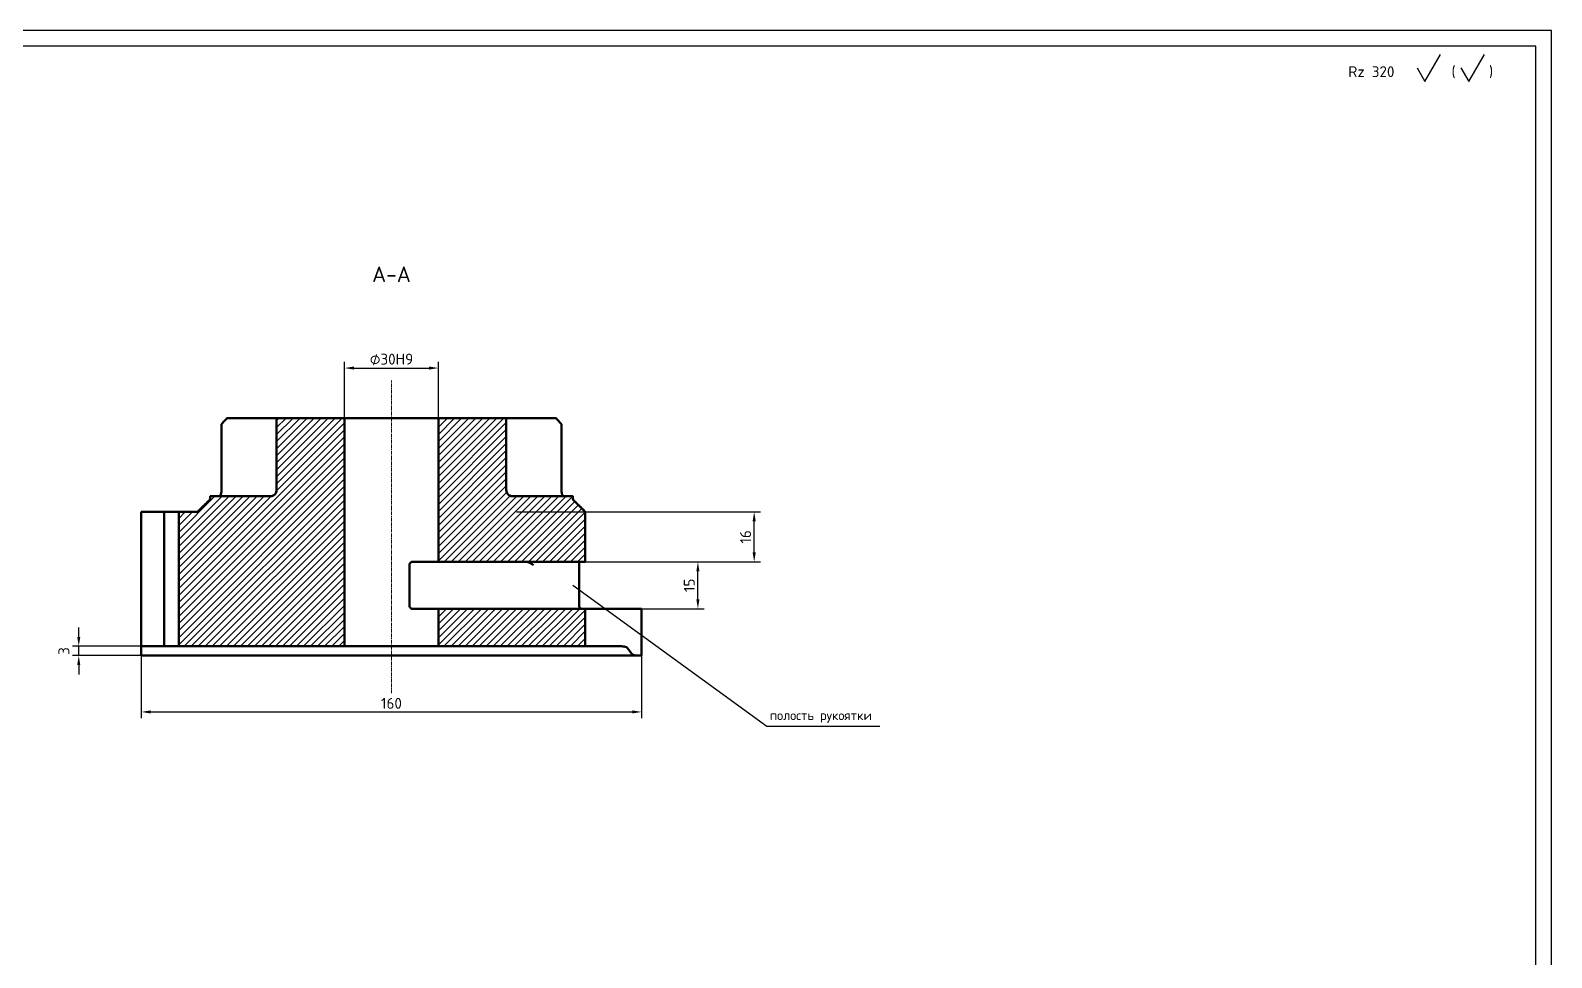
# Model space of a CAD drawing. Header units: millimetres. Extents: x 0 to 841, y 0 to 594.
# Drawn here: x 354.5 to 841, y 297.4 to 594 of the extents above; entities that cross this region are included whole.
import ezdxf
from ezdxf.enums import TextEntityAlignment as Align

# ---------------------------------------------------------------- set-up
doc = ezdxf.new("R2010")
doc.units = ezdxf.units.MM
doc.header["$LTSCALE"] = 0.35
doc.linetypes.add('CENTER', pattern=[5.08, 3.175, -0.635, 0.635, -0.635])
for name, color, linetype in [('00_РАМКА', 7, 'Continuous'), ('08_ТЕКСТ', 7, 'Continuous'), ('09_РАЗМЕРЫ', 7, 'Continuous')]:
    doc.layers.add(name, color=color, linetype=linetype)
for name, color, linetype, lineweight in [('07_ОСИ', 2, 'CENTER', 18), ('20_ВИДИМЫЕ', 7, 'Continuous', 50), ('23_ШТРИХОВКА', 7, 'Continuous', 18)]:
    doc.layers.add(name, color=color, linetype=linetype, lineweight=lineweight)
doc.styles.add('ГОСТ', font='isocpeur.ttf')
doc.dimstyles.new('ГОСТ', dxfattribs={"dimtxt": 3.5, "dimasz": 3, "dimexe": 2, "dimexo": 0, "dimgap": 1, "dimtad": 1, "dimdec": 1, "dimtxsty": 'ГОСТ', "dimcen": 2.5, "dimclrd": 7, "dimclre": 7, "dimclrt": 7, "dimazin": 3, "dimtfac": 1, "dimtmove": 0, "dimatfit": 3, "dimarcsym": 0})

msp = doc.modelspace()

# ---------------------------------------------------------------- hatches: boundary and pattern name
at = {"layer": '23_ШТРИХОВКА'}
h = msp.add_hatch(dxfattribs=at)
h.set_pattern_fill('ANSI31', scale=0.5)
h.paths.add_polyline_path([(434.87, 470), (435.27, 470), (435.67, 470), (436.07, 470), (436.47, 470), (436.87, 470), (437.27, 470), (437.67, 470), (438.07, 470), (438.48, 470), (438.88, 470), (439.28, 470), (439.68, 470), (440.08, 470), (440.48, 470), (440.88, 470), (441.28, 470), (441.68, 470), (442.08, 470), (442.48, 470), (442.88, 470), (443.28, 470), (443.68, 470), (444.08, 470), (444.48, 470), (444.89, 470), (445.29, 470), (445.69, 470), (446.09, 470), (446.49, 470), (446.89, 470), (447.29, 470), (447.69, 470), (448.09, 470), (448.49, 470), (448.89, 470), (449.29, 470), (449.69, 470), (450.09, 470), (450.49, 470), (450.89, 470), (451.3, 470), (451.7, 470), (452.1, 470), (452.5, 470), (452.9, 470), (453.3, 470), (453.7, 470), (454.1, 470), (454.5, 470), (454.9, 470), (455, 469.7), (455, 469.3), (455, 468.9), (455, 468.5), (455, 468.1), (455, 467.69), (455, 467.29), (455, 466.89), (455, 466.49), (455, 466.09), (455, 465.69), (455, 465.29), (455, 464.89), (455, 464.49), (455, 464.09), (455, 463.69), (455, 463.29), (455, 462.89), (455, 462.49), (455, 462.09), (455, 461.69), (455, 461.28), (455, 460.88), (455, 460.48), (455, 460.08), (455, 459.68), (455, 459.28), (455, 458.88), (455, 458.48), (455, 458.08), (455, 457.68), (455, 457.28), (455, 456.88), (455, 456.48), (455, 456.08), (455, 455.68), (455, 455.27), (455, 454.87), (455, 454.47), (455, 454.07), (455, 453.67), (455, 453.27), (455, 452.87), (455, 452.47), (455, 452.07), (455, 451.67), (455, 451.27), (455, 450.87), (455, 450.47), (455, 450.07), (455, 449.67), (455, 449.27), (455, 448.86), (455, 448.46), (455, 448.06), (455, 447.66), (455, 447.26), (455, 446.86), (455, 446.46), (455, 446.06), (455, 445.66), (455, 445.26), (455, 444.86), (455, 444.46), (455, 444.06), (455, 443.66), (455, 443.26), (455, 442.86), (455, 442.45), (455, 442.05), (455, 441.65), (455, 441.25), (455, 440.85), (455, 440.45), (455, 440.05), (455, 439.65), (455, 439.25), (455, 438.85), (455, 438.45), (455, 438.05), (455, 437.65), (455, 437.25), (455, 436.85), (455, 436.44), (455, 436.04), (455, 435.64), (455, 435.24), (455, 434.84), (455, 434.44), (455, 434.04), (455, 433.64), (455, 433.24), (455, 432.84), (455, 432.44), (455, 432.04), (455, 431.64), (455, 431.24), (455, 430.84), (455, 430.44), (455, 430.03), (455, 429.63), (455, 429.23), (455, 428.83), (455, 428.43), (455, 428.03), (455, 427.63), (455, 427.23), (455, 426.83), (455, 426.43), (455, 426.03), (455, 425.63), (455, 425.23), (455, 424.83), (455, 424.43), (455, 424.02), (455, 423.62), (455, 423.22), (455, 422.82), (455, 422.42), (455, 422.02), (455, 421.62), (455, 421.22), (455, 420.82), (455, 420.42), (455, 420.02), (455, 419.62), (455, 419.22), (455, 418.82), (455, 418.42), (455, 418.02), (455, 417.61), (455, 417.21), (455, 416.81), (455, 416.41), (455, 416.01), (455, 415.61), (455, 415.21), (455, 414.81), (455, 414.41), (455, 414.01), (455, 413.61), (455, 413.21), (455, 412.81), (455, 412.41), (455, 412.01), (455, 411.6), (455, 411.2), (455, 410.8), (455, 410.4), (455, 410), (455, 409.6), (455, 409.2), (455, 408.8), (455, 408.4), (455, 408), (455, 407.6), (455, 407.2), (455, 406.8), (455, 406.4), (455, 406), (455, 405.6), (455, 405.19), (455, 404.79), (455, 404.39), (455, 403.99), (455, 403.59), (455, 403.19), (455, 402.79), (455, 402.39), (455, 401.99), (455, 401.59), (455, 401.19), (455, 400.79), (455, 400.39), (455, 399.99), (455, 399.59), (455, 399.19), (455, 398.78), (455, 398.38), (455, 397.98), (455, 397.58), (455, 397.18), (454.78, 397), (454.38, 397), (453.98, 397), (453.58, 397), (453.18, 397), (452.78, 397), (452.38, 397), (451.98, 397), (451.58, 397), (451.18, 397), (450.77, 397), (450.37, 397), (449.97, 397), (449.57, 397), (449.17, 397), (448.77, 397), (448.37, 397), (447.97, 397), (447.57, 397), (447.17, 397), (446.77, 397), (446.37, 397), (445.97, 397), (445.57, 397), (445.17, 397), (444.77, 397), (444.36, 397), (443.96, 397), (443.56, 397), (443.16, 397), (442.76, 397), (442.36, 397), (441.96, 397), (441.56, 397), (441.16, 397), (440.76, 397), (440.36, 397), (439.96, 397), (439.56, 397), (439.16, 397), (438.76, 397), (438.35, 397), (437.95, 397), (437.55, 397), (437.15, 397), (436.75, 397), (436.35, 397), (435.95, 397), (435.55, 397), (435.15, 397), (434.75, 397), (434.35, 397), (433.95, 397), (433.55, 397), (433.15, 397), (432.75, 397), (432.35, 397), (431.94, 397), (431.54, 397), (431.14, 397), (430.74, 397), (430.34, 397), (429.94, 397), (429.54, 397), (429.14, 397), (428.74, 397), (428.34, 397), (427.94, 397), (427.54, 397), (427.14, 397), (426.74, 397), (426.34, 397), (425.94, 397), (425.53, 397), (425.13, 397), (424.73, 397), (424.33, 397), (423.93, 397), (423.53, 397), (423.13, 397), (422.73, 397), (422.33, 397), (421.93, 397), (421.53, 397), (421.13, 397), (420.73, 397), (420.33, 397), (419.93, 397), (419.52, 397), (419.12, 397), (418.72, 397), (418.32, 397), (417.92, 397), (417.52, 397), (417.12, 397), (416.72, 397), (416.32, 397), (415.92, 397), (415.52, 397), (415.12, 397), (414.72, 397), (414.32, 397), (413.92, 397), (413.52, 397), (413.11, 397), (412.71, 397), (412.31, 397), (411.91, 397), (411.51, 397), (411.11, 397), (410.71, 397), (410.31, 397), (409.91, 397), (409.51, 397), (409.11, 397), (408.71, 397), (408.31, 397), (407.91, 397), (407.51, 397), (407.1, 397), (406.7, 397), (406.3, 397), (405.9, 397), (405.5, 397), (405.1, 397), (404.7, 397), (404.3, 397), (403.9, 397), (403.5, 397), (403.1, 397), (402.7, 397), (402.3, 397), (402, 397.1), (402, 397.5), (402, 397.9), (402, 398.31), (402, 398.71), (402, 399.11), (402, 399.51), (402, 399.91), (402, 400.31), (402, 400.71), (402, 401.11), (402, 401.51), (402, 401.91), (402, 402.31), (402, 402.71), (402, 403.11), (402, 403.51), (402, 403.91), (402, 404.32), (402, 404.72), (402, 405.12), (402, 405.52), (402, 405.92), (402, 406.32), (402, 406.72), (402, 407.12), (402, 407.52), (402, 407.92), (402, 408.32), (402, 408.72), (402, 409.12), (402, 409.52), (402, 409.92), (402, 410.32), (402, 410.73), (402, 411.13), (402, 411.53), (402, 411.93), (402, 412.33), (402, 412.73), (402, 413.13), (402, 413.53), (402, 413.93), (402, 414.33), (402, 414.73), (402, 415.13), (402, 415.53), (402, 415.93), (402, 416.33), (402, 416.73), (402, 417.14), (402, 417.54), (402, 417.94), (402, 418.34), (402, 418.74), (402, 419.14), (402, 419.54), (402, 419.94), (402, 420.34), (402, 420.74), (402, 421.14), (402, 421.54), (402, 421.94), (402, 422.34), (402, 422.74), (402, 423.15), (402, 423.55), (402, 423.95), (402, 424.35), (402, 424.75), (402, 425.15), (402, 425.55), (402, 425.95), (402, 426.35), (402, 426.75), (402, 427.15), (402, 427.55), (402, 427.95), (402, 428.35), (402, 428.75), (402, 429.15), (402, 429.56), (402, 429.96), (402, 430.36), (402, 430.76), (402, 431.16), (402, 431.56), (402, 431.96), (402, 432.36), (402, 432.76), (402, 433.16), (402, 433.56), (402, 433.96), (402, 434.36), (402, 434.76), (402, 435.16), (402, 435.57), (402, 435.97), (402, 436.37), (402, 436.77), (402, 437.17), (402, 437.57), (402, 437.97), (402, 438.37), (402, 438.77), (402, 439.17), (402, 439.57), (402, 439.97), (402.37, 440), (402.77, 440), (403.17, 440), (403.57, 440), (403.98, 440), (404.38, 440), (404.78, 440), (405.18, 440), (405.58, 440), (405.98, 440), (406.38, 440), (406.78, 440), (407.18, 440), (407.58, 440), (407.98, 440), (408.27, 440.27), (408.55, 440.55), (408.84, 440.84), (409.12, 441.12), (409.4, 441.4), (409.69, 441.69), (409.97, 441.97), (410.25, 442.25), (410.54, 442.54), (410.82, 442.82), (411.1, 443.1), (411.39, 443.39), (411.67, 443.67), (411.95, 443.95), (412, 444.33), (412, 444.74), (412.14, 445), (412.54, 445), (412.94, 445), (413.34, 445), (413.74, 445), (414.14, 445), (414.54, 445), (414.94, 445), (415.34, 445), (415.74, 445), (416.14, 445), (416.54, 445), (416.94, 445), (417.34, 445), (417.74, 445), (418.15, 445), (418.55, 445), (418.95, 445), (419.35, 445), (419.75, 445), (420.15, 445), (420.55, 445), (420.95, 445), (421.35, 445), (421.75, 445), (422.15, 445), (422.55, 445), (422.95, 445), (423.35, 445), (423.75, 445), (424.16, 445), (424.56, 445), (424.96, 445), (425.36, 445), (425.76, 445), (426.16, 445), (426.56, 445), (426.96, 445), (427.36, 445), (427.76, 445), (428.16, 445), (428.56, 445), (428.96, 445), (429.36, 445), (429.76, 445), (430.16, 445), (430.57, 445), (430.97, 445), (431.37, 445), (431.76, 445.06), (432.14, 445.2), (432.48, 445.41), (432.77, 445.68), (433, 446.01), (433.17, 446.37), (433.25, 446.76), (433.27, 447.16), (433.27, 447.56), (433.27, 447.96), (433.27, 448.37), (433.27, 448.77), (433.27, 449.17), (433.27, 449.57), (433.27, 449.97), (433.27, 450.37), (433.27, 450.77), (433.27, 451.17), (433.27, 451.57), (433.27, 451.97), (433.27, 452.37), (433.27, 452.77), (433.27, 453.17), (433.27, 453.57), (433.27, 453.97), (433.27, 454.37), (433.27, 454.78), (433.27, 455.18), (433.27, 455.58), (433.27, 455.98), (433.27, 456.38), (433.27, 456.78), (433.27, 457.18), (433.27, 457.58), (433.27, 457.98), (433.27, 458.38), (433.27, 458.78), (433.27, 459.18), (433.27, 459.58), (433.27, 459.98), (433.27, 460.38), (433.27, 460.79), (433.27, 461.19), (433.27, 461.59), (433.27, 461.99), (433.27, 462.39), (433.27, 462.79), (433.27, 463.19), (433.27, 463.59), (433.27, 463.99), (433.27, 464.39), (433.27, 464.79), (433.27, 465.19), (433.27, 465.59), (433.27, 465.99), (433.27, 466.39), (433.27, 466.79), (433.27, 467.2), (433.27, 467.6), (433.27, 468), (433.27, 468.4), (433.27, 468.8), (433.27, 469.2), (433.27, 469.6), (433.27, 470), (433.67, 470), (434.07, 470), (434.47, 470)])
h = msp.add_hatch(dxfattribs=at)
h.set_pattern_fill('ANSI31', scale=0.5)
h.paths.add_polyline_path([(485, 425.6), (485, 426), (485, 426.41), (485, 426.81), (485, 427.21), (485, 427.61), (485, 428.01), (485, 428.41), (485, 428.81), (485, 429.21), (485, 429.61), (485, 430.01), (485, 430.41), (485, 430.81), (485, 431.22), (485, 431.62), (485, 432.02), (485, 432.42), (485, 432.82), (485, 433.22), (485, 433.62), (485, 434.02), (485, 434.42), (485, 434.82), (485, 435.22), (485, 435.63), (485, 436.03), (485, 436.43), (485, 436.83), (485, 437.23), (485, 437.63), (485, 438.03), (485, 438.43), (485, 438.83), (485, 439.23), (485, 439.63), (485, 440.03), (485, 440.44), (485, 440.84), (485, 441.24), (485, 441.64), (485, 442.04), (485, 442.44), (485, 442.84), (485, 443.24), (485, 443.64), (485, 444.04), (485, 444.44), (485, 444.85), (485, 445.25), (485, 445.65), (485, 446.05), (485, 446.45), (485, 446.85), (485, 447.25), (485, 447.65), (485, 448.05), (485, 448.45), (485, 448.85), (485, 449.26), (485, 449.66), (485, 450.06), (485, 450.46), (485, 450.86), (485, 451.26), (485, 451.66), (485, 452.06), (485, 452.46), (485, 452.86), (485, 453.26), (485, 453.66), (485, 454.07), (485, 454.47), (485, 454.87), (485, 455.27), (485, 455.67), (485, 456.07), (485, 456.47), (485, 456.87), (485, 457.27), (485, 457.67), (485, 458.07), (485, 458.48), (485, 458.88), (485, 459.28), (485, 459.68), (485, 460.08), (485, 460.48), (485, 460.88), (485, 461.28), (485, 461.68), (485, 462.08), (485, 462.48), (485, 462.88), (485, 463.29), (485, 463.69), (485, 464.09), (485, 464.49), (485, 464.89), (485, 465.29), (485, 465.69), (485, 466.09), (485, 466.49), (485, 466.89), (485, 467.29), (485, 467.7), (485, 468.1), (485, 468.5), (485, 468.9), (485, 469.3), (485, 469.7), (485.1, 470), (485.5, 470), (485.9, 470), (486.3, 470), (486.7, 470), (487.1, 470), (487.51, 470), (487.91, 470), (488.31, 470), (488.71, 470), (489.11, 470), (489.51, 470), (489.91, 470), (490.31, 470), (490.71, 470), (491.11, 470), (491.51, 470), (491.92, 470), (492.32, 470), (492.72, 470), (493.12, 470), (493.52, 470), (493.92, 470), (494.32, 470), (494.72, 470), (495.12, 470), (495.52, 470), (495.92, 470), (496.32, 470), (496.73, 470), (497.13, 470), (497.53, 470), (497.93, 470), (498.33, 470), (498.73, 470), (499.13, 470), (499.53, 470), (499.93, 470), (500.33, 470), (500.73, 470), (501.14, 470), (501.54, 470), (501.94, 470), (502.34, 470), (502.74, 470), (503.14, 470), (503.54, 470), (503.94, 470), (504.34, 470), (504.74, 470), (505.14, 470), (505.55, 470), (505.95, 470), (506.35, 470), (506.73, 469.99), (506.73, 469.58), (506.73, 469.18), (506.73, 468.78), (506.73, 468.38), (506.73, 467.98), (506.73, 467.58), (506.73, 467.18), (506.73, 466.78), (506.73, 466.38), (506.73, 465.98), (506.73, 465.58), (506.73, 465.18), (506.73, 464.77), (506.73, 464.37), (506.73, 463.97), (506.73, 463.57), (506.73, 463.17), (506.73, 462.77), (506.73, 462.37), (506.73, 461.97), (506.73, 461.57), (506.73, 461.17), (506.73, 460.77), (506.73, 460.36), (506.73, 459.96), (506.73, 459.56), (506.73, 459.16), (506.73, 458.76), (506.73, 458.36), (506.73, 457.96), (506.73, 457.56), (506.73, 457.16), (506.73, 456.76), (506.73, 456.36), (506.73, 455.96), (506.73, 455.55), (506.73, 455.15), (506.73, 454.75), (506.73, 454.35), (506.73, 453.95), (506.73, 453.55), (506.73, 453.15), (506.73, 452.75), (506.73, 452.35), (506.73, 451.95), (506.73, 451.55), (506.73, 451.14), (506.73, 450.74), (506.73, 450.34), (506.73, 449.94), (506.73, 449.54), (506.73, 449.14), (506.73, 448.74), (506.73, 448.34), (506.73, 447.94), (506.73, 447.54), (506.73, 447.14), (506.75, 446.74), (506.84, 446.35), (507.01, 445.98), (507.25, 445.66), (507.54, 445.39), (507.89, 445.19), (508.27, 445.06), (508.66, 445), (509.06, 445), (509.46, 445), (509.87, 445), (510.27, 445), (510.67, 445), (511.07, 445), (511.47, 445), (511.87, 445), (512.27, 445), (512.67, 445), (513.07, 445), (513.47, 445), (513.87, 445), (514.28, 445), (514.68, 445), (515.08, 445), (515.48, 445), (515.88, 445), (516.28, 445), (516.68, 445), (517.08, 445), (517.48, 445), (517.88, 445), (518.28, 445), (518.68, 445), (519.09, 445), (519.49, 445), (519.89, 445), (520.29, 445), (520.69, 445), (521.09, 445), (521.49, 445), (521.89, 445), (522.29, 445), (522.69, 445), (523.09, 445), (523.5, 445), (523.9, 445), (524.3, 445), (524.7, 445), (525.1, 445), (525.5, 445), (525.9, 445), (526.3, 445), (526.7, 445), (527.1, 445), (527.5, 445), (527.9, 445), (528, 444.69), (528, 444.29), (528.08, 443.92), (528.36, 443.64), (528.64, 443.36), (528.93, 443.07), (529.21, 442.79), (529.49, 442.51), (529.78, 442.22), (530.06, 441.94), (530.34, 441.66), (530.63, 441.37), (530.91, 441.09), (531.19, 440.81), (531.48, 440.52), (531.76, 440.24), (532, 439.94), (532, 439.54), (532, 439.14), (532, 438.73), (532, 438.33), (532, 437.93), (532, 437.53), (532, 437.13), (532, 436.73), (532, 436.33), (532, 435.93), (532, 435.53), (532, 435.13), (532, 434.73), (532, 434.32), (532, 433.92), (532, 433.52), (532, 433.12), (532, 432.72), (532, 432.32), (532, 431.92), (532, 431.52), (532, 431.12), (532, 430.72), (532, 430.32), (532, 429.92), (532, 429.51), (532, 429.11), (532, 428.71), (532, 428.31), (532, 427.91), (532, 427.51), (532, 427.11), (532, 426.71), (532, 426.31), (532, 425.91), (532, 425.51), (532, 425.1), (532, 424.7), (532, 424.3), (531.9, 424), (531.5, 424), (531.1, 424), (530.7, 424), (530.3, 424), (529.9, 424), (529.5, 424), (529.1, 424), (528.7, 424), (528.29, 424), (527.89, 424), (527.49, 424), (527.09, 424), (526.69, 424), (526.29, 424), (525.89, 424), (525.49, 424), (525.09, 424), (524.69, 424), (524.29, 424), (523.88, 424), (523.48, 424), (523.08, 424), (522.68, 424), (522.28, 424), (521.88, 424), (521.48, 424), (521.08, 424), (520.68, 424), (520.28, 424), (519.88, 424), (519.48, 424), (519.07, 424), (518.67, 424), (518.27, 424), (517.87, 424), (517.47, 424), (517.07, 424), (516.67, 424), (516.27, 424), (515.87, 424), (515.47, 424), (515.07, 424), (514.66, 424), (514.26, 424), (513.86, 424), (513.46, 424), (513.06, 424), (512.66, 424), (512.26, 424), (511.86, 424), (511.46, 424), (511.06, 424), (510.66, 424), (510.26, 424), (509.85, 424), (509.45, 424), (509.05, 424), (508.65, 424), (508.25, 424), (507.85, 424), (507.45, 424), (507.05, 424), (506.65, 424), (506.25, 424), (505.85, 424), (505.44, 424), (505.04, 424), (504.64, 424), (504.24, 424), (503.84, 424), (503.44, 424), (503.04, 424), (502.64, 424), (502.24, 424), (501.84, 424), (501.44, 424), (501.03, 424), (500.63, 424), (500.23, 424), (499.83, 424), (499.43, 424), (499.03, 424), (498.63, 424), (498.23, 424), (497.83, 424), (497.43, 424), (497.03, 424), (496.63, 424), (496.22, 424), (495.82, 424), (495.42, 424), (495.02, 424), (494.62, 424), (494.22, 424), (493.82, 424), (493.42, 424), (493.02, 424), (492.62, 424), (492.22, 424), (491.81, 424), (491.41, 424), (491.01, 424), (490.61, 424), (490.21, 424), (489.81, 424), (489.41, 424), (489.01, 424), (488.61, 424), (488.21, 424), (487.81, 424), (487.41, 424), (487, 424), (486.6, 424), (486.2, 424), (485.8, 424), (485.4, 424), (485, 424), (485, 424.4), (485, 424.8), (485, 425.2)])
h = msp.add_hatch(dxfattribs=at)
h.set_pattern_fill('ANSI31', scale=0.5)
h.paths.add_polyline_path([(485.8, 409), (486.2, 409), (486.6, 409), (487, 409), (487.4, 409), (487.8, 409), (488.2, 409), (488.6, 409), (489, 409), (489.4, 409), (489.8, 409), (490.2, 409), (490.6, 409), (491, 409), (491.4, 409), (491.8, 409), (492.2, 409), (492.6, 409), (493, 409), (493.4, 409), (493.8, 409), (494.2, 409), (494.6, 409), (495, 409), (495.4, 409), (495.8, 409), (496.2, 409), (496.6, 409), (497, 409), (497.4, 409), (497.8, 409), (498.2, 409), (498.6, 409), (499, 409), (499.4, 409), (499.8, 409), (500.2, 409), (500.6, 409), (501, 409), (501.4, 409), (501.8, 409), (502.2, 409), (502.6, 409), (503, 409), (503.4, 409), (503.8, 409), (504.2, 409), (504.6, 409), (505, 409), (505.4, 409), (505.8, 409), (506.2, 409), (506.6, 409), (507, 409), (507.4, 409), (507.8, 409), (508.2, 409), (508.6, 409), (509, 409), (509.4, 409), (509.8, 409), (510.2, 409), (510.6, 409), (511, 409), (511.4, 409), (511.8, 409), (512.2, 409), (512.6, 409), (513, 409), (513.4, 409), (513.8, 409), (514.2, 409), (514.6, 409), (515, 409), (515.4, 409), (515.8, 409), (516.2, 409), (516.6, 409), (517, 409), (517.4, 409), (517.8, 409), (518.2, 409), (518.6, 409), (519, 409), (519.4, 409), (519.8, 409), (520.2, 409), (520.6, 409), (521, 409), (521.4, 409), (521.8, 409), (522.2, 409), (522.6, 409), (523, 409), (523.4, 409), (523.8, 409), (524.2, 409), (524.6, 409), (525, 409), (525.4, 409), (525.8, 409), (526.2, 409), (526.6, 409), (527, 409), (527.4, 409), (527.8, 409), (528.2, 409), (528.6, 409), (529, 409), (529.4, 409), (529.8, 409), (530.2, 409), (530.6, 409), (531, 409), (531.4, 409), (531.8, 409), (532, 408.8), (532, 408.4), (532, 408), (532, 407.6), (532, 407.2), (532, 406.8), (532, 406.4), (532, 406), (532, 405.6), (532, 405.2), (532, 404.8), (532, 404.4), (532, 404), (532, 403.6), (532, 403.2), (532, 402.8), (532, 402.4), (532, 402), (532, 401.6), (532, 401.2), (532, 400.8), (532, 400.4), (532, 400), (532, 399.6), (532, 399.2), (532, 398.8), (532, 398.4), (532, 398), (532, 397.6), (532, 397.2), (531.8, 397), (531.4, 397), (531, 397), (530.6, 397), (530.2, 397), (529.8, 397), (529.4, 397), (529, 397), (528.6, 397), (528.2, 397), (527.8, 397), (527.4, 397), (527, 397), (526.6, 397), (526.2, 397), (525.8, 397), (525.4, 397), (525, 397), (524.6, 397), (524.2, 397), (523.8, 397), (523.4, 397), (523, 397), (522.6, 397), (522.2, 397), (521.8, 397), (521.4, 397), (521, 397), (520.6, 397), (520.2, 397), (519.8, 397), (519.4, 397), (519, 397), (518.6, 397), (518.2, 397), (517.8, 397), (517.4, 397), (517, 397), (516.6, 397), (516.2, 397), (515.8, 397), (515.4, 397), (515, 397), (514.6, 397), (514.2, 397), (513.8, 397), (513.4, 397), (513, 397), (512.6, 397), (512.2, 397), (511.8, 397), (511.4, 397), (511, 397), (510.6, 397), (510.2, 397), (509.8, 397), (509.4, 397), (509, 397), (508.6, 397), (508.2, 397), (507.8, 397), (507.4, 397), (507, 397), (506.6, 397), (506.2, 397), (505.8, 397), (505.4, 397), (505, 397), (504.6, 397), (504.2, 397), (503.8, 397), (503.4, 397), (503, 397), (502.6, 397), (502.2, 397), (501.8, 397), (501.4, 397), (501, 397), (500.6, 397), (500.2, 397), (499.8, 397), (499.4, 397), (499, 397), (498.6, 397), (498.2, 397), (497.8, 397), (497.4, 397), (497, 397), (496.6, 397), (496.2, 397), (495.8, 397), (495.4, 397), (495, 397), (494.6, 397), (494.2, 397), (493.8, 397), (493.4, 397), (493, 397), (492.6, 397), (492.2, 397), (491.8, 397), (491.4, 397), (491, 397), (490.6, 397), (490.2, 397), (489.8, 397), (489.4, 397), (489, 397), (488.6, 397), (488.2, 397), (487.8, 397), (487.4, 397), (487, 397), (486.6, 397), (486.2, 397), (485.8, 397), (485.4, 397), (485, 397), (485, 397.4), (485, 397.8), (485, 398.2), (485, 398.6), (485, 399), (485, 399.4), (485, 399.8), (485, 400.2), (485, 400.6), (485, 401), (485, 401.4), (485, 401.8), (485, 402.2), (485, 402.6), (485, 403), (485, 403.4), (485, 403.8), (485, 404.2), (485, 404.6), (485, 405), (485, 405.4), (485, 405.8), (485, 406.2), (485, 406.6), (485, 407), (485, 407.4), (485, 407.8), (485, 408.2), (485, 408.6), (485, 409), (485.4, 409)])

# ---------------------------------------------------------------- linework, layer by layer
at = {"layer": '00_РАМКА'}
for points in [[(0, 0), (841, 0), (841, 594), (0, 594)], [(20, 5), (836, 5), (836, 589), (20, 589)]]:
    msp.add_lwpolyline(points, close=True, dxfattribs=at)
at = {"layer": '07_ОСИ'}
msp.add_line((470, 382), (470, 482), dxfattribs=at)
at = {"layer": '09_РАЗМЕРЫ'}
for p, q in [((528, 416.5), (590, 371.5)), ((590, 371.5), (626.2, 371.5))]:
    msp.add_line(p, q, dxfattribs=at)
for points in [[(798, 582), (800.5, 577.7), (805.5, 586.3)], [(812, 582), (814.5, 577.7), (819.5, 586.3)]]:
    msp.add_lwpolyline(points, dxfattribs=at)
at = {"layer": '20_ВИДИМЫЕ'}
for points in [[(434.87, 470), (435.27, 470), (435.67, 470), (436.07, 470), (436.47, 470), (436.87, 470), (437.27, 470), (437.67, 470), (438.07, 470), (438.48, 470), (438.88, 470), (439.28, 470), (439.68, 470), (440.08, 470), (440.48, 470), (440.88, 470), (441.28, 470), (441.68, 470), (442.08, 470), (442.48, 470), (442.88, 470), (443.28, 470), (443.68, 470), (444.08, 470), (444.48, 470), (444.89, 470), (445.29, 470), (445.69, 470), (446.09, 470), (446.49, 470), (446.89, 470), (447.29, 470), (447.69, 470), (448.09, 470), (448.49, 470), (448.89, 470), (449.29, 470), (449.69, 470), (450.09, 470), (450.49, 470), (450.89, 470), (451.3, 470), (451.7, 470), (452.1, 470), (452.5, 470), (452.9, 470), (453.3, 470), (453.7, 470), (454.1, 470), (454.5, 470), (454.9, 470), (455, 469.7), (455, 469.3), (455, 468.9), (455, 468.5), (455, 468.1), (455, 467.69), (455, 467.29), (455, 466.89), (455, 466.49), (455, 466.09), (455, 465.69), (455, 465.29), (455, 464.89), (455, 464.49), (455, 464.09), (455, 463.69), (455, 463.29), (455, 462.89), (455, 462.49), (455, 462.09), (455, 461.69), (455, 461.28), (455, 460.88), (455, 460.48), (455, 460.08), (455, 459.68), (455, 459.28), (455, 458.88), (455, 458.48), (455, 458.08), (455, 457.68), (455, 457.28), (455, 456.88), (455, 456.48), (455, 456.08), (455, 455.68), (455, 455.27), (455, 454.87), (455, 454.47), (455, 454.07), (455, 453.67), (455, 453.27), (455, 452.87), (455, 452.47), (455, 452.07), (455, 451.67), (455, 451.27), (455, 450.87), (455, 450.47), (455, 450.07), (455, 449.67), (455, 449.27), (455, 448.86), (455, 448.46), (455, 448.06), (455, 447.66), (455, 447.26), (455, 446.86), (455, 446.46), (455, 446.06), (455, 445.66), (455, 445.26), (455, 444.86), (455, 444.46), (455, 444.06), (455, 443.66), (455, 443.26), (455, 442.86), (455, 442.45), (455, 442.05), (455, 441.65), (455, 441.25), (455, 440.85), (455, 440.45), (455, 440.05), (455, 439.65), (455, 439.25), (455, 438.85), (455, 438.45), (455, 438.05), (455, 437.65), (455, 437.25), (455, 436.85), (455, 436.44), (455, 436.04), (455, 435.64), (455, 435.24), (455, 434.84), (455, 434.44), (455, 434.04), (455, 433.64), (455, 433.24), (455, 432.84), (455, 432.44), (455, 432.04), (455, 431.64), (455, 431.24), (455, 430.84), (455, 430.44), (455, 430.03), (455, 429.63), (455, 429.23), (455, 428.83), (455, 428.43), (455, 428.03), (455, 427.63), (455, 427.23), (455, 426.83), (455, 426.43), (455, 426.03), (455, 425.63), (455, 425.23), (455, 424.83), (455, 424.43), (455, 424.02), (455, 423.62), (455, 423.22), (455, 422.82), (455, 422.42), (455, 422.02), (455, 421.62), (455, 421.22), (455, 420.82), (455, 420.42), (455, 420.02), (455, 419.62), (455, 419.22), (455, 418.82), (455, 418.42), (455, 418.02), (455, 417.61), (455, 417.21), (455, 416.81), (455, 416.41), (455, 416.01), (455, 415.61), (455, 415.21), (455, 414.81), (455, 414.41), (455, 414.01), (455, 413.61), (455, 413.21), (455, 412.81), (455, 412.41), (455, 412.01), (455, 411.6), (455, 411.2), (455, 410.8), (455, 410.4), (455, 410), (455, 409.6), (455, 409.2), (455, 408.8), (455, 408.4), (455, 408), (455, 407.6), (455, 407.2), (455, 406.8), (455, 406.4), (455, 406), (455, 405.6), (455, 405.19), (455, 404.79), (455, 404.39), (455, 403.99), (455, 403.59), (455, 403.19), (455, 402.79), (455, 402.39), (455, 401.99), (455, 401.59), (455, 401.19), (455, 400.79), (455, 400.39), (455, 399.99), (455, 399.59), (455, 399.19), (455, 398.78), (455, 398.38), (455, 397.98), (455, 397.58), (455, 397.18), (454.78, 397), (454.38, 397), (453.98, 397), (453.58, 397), (453.18, 397), (452.78, 397), (452.38, 397), (451.98, 397), (451.58, 397), (451.18, 397), (450.77, 397), (450.37, 397), (449.97, 397), (449.57, 397), (449.17, 397), (448.77, 397), (448.37, 397), (447.97, 397), (447.57, 397), (447.17, 397), (446.77, 397), (446.37, 397), (445.97, 397), (445.57, 397), (445.17, 397), (444.77, 397), (444.36, 397), (443.96, 397), (443.56, 397), (443.16, 397), (442.76, 397), (442.36, 397), (441.96, 397), (441.56, 397), (441.16, 397), (440.76, 397), (440.36, 397), (439.96, 397), (439.56, 397), (439.16, 397), (438.76, 397), (438.35, 397), (437.95, 397), (437.55, 397), (437.15, 397), (436.75, 397), (436.35, 397), (435.95, 397), (435.55, 397), (435.15, 397), (434.75, 397), (434.35, 397), (433.95, 397), (433.55, 397), (433.15, 397), (432.75, 397), (432.35, 397), (431.94, 397), (431.54, 397), (431.14, 397), (430.74, 397), (430.34, 397), (429.94, 397), (429.54, 397), (429.14, 397), (428.74, 397), (428.34, 397), (427.94, 397), (427.54, 397), (427.14, 397), (426.74, 397), (426.34, 397), (425.94, 397), (425.53, 397), (425.13, 397), (424.73, 397), (424.33, 397), (423.93, 397), (423.53, 397), (423.13, 397), (422.73, 397), (422.33, 397), (421.93, 397), (421.53, 397), (421.13, 397), (420.73, 397), (420.33, 397), (419.93, 397), (419.52, 397), (419.12, 397), (418.72, 397), (418.32, 397), (417.92, 397), (417.52, 397), (417.12, 397), (416.72, 397), (416.32, 397), (415.92, 397), (415.52, 397), (415.12, 397), (414.72, 397), (414.32, 397), (413.92, 397), (413.52, 397), (413.11, 397), (412.71, 397), (412.31, 397), (411.91, 397), (411.51, 397), (411.11, 397), (410.71, 397), (410.31, 397), (409.91, 397), (409.51, 397), (409.11, 397), (408.71, 397), (408.31, 397), (407.91, 397), (407.51, 397), (407.1, 397), (406.7, 397), (406.3, 397), (405.9, 397), (405.5, 397), (405.1, 397), (404.7, 397), (404.3, 397), (403.9, 397), (403.5, 397), (403.1, 397), (402.7, 397), (402.3, 397), (402, 397.1), (402, 397.5), (402, 397.9), (402, 398.31), (402, 398.71), (402, 399.11), (402, 399.51), (402, 399.91), (402, 400.31), (402, 400.71), (402, 401.11), (402, 401.51), (402, 401.91), (402, 402.31), (402, 402.71), (402, 403.11), (402, 403.51), (402, 403.91), (402, 404.32), (402, 404.72), (402, 405.12), (402, 405.52), (402, 405.92), (402, 406.32), (402, 406.72), (402, 407.12), (402, 407.52), (402, 407.92), (402, 408.32), (402, 408.72), (402, 409.12), (402, 409.52), (402, 409.92), (402, 410.32), (402, 410.73), (402, 411.13), (402, 411.53), (402, 411.93), (402, 412.33), (402, 412.73), (402, 413.13), (402, 413.53), (402, 413.93), (402, 414.33), (402, 414.73), (402, 415.13), (402, 415.53), (402, 415.93), (402, 416.33), (402, 416.73), (402, 417.14), (402, 417.54), (402, 417.94), (402, 418.34), (402, 418.74), (402, 419.14), (402, 419.54), (402, 419.94), (402, 420.34), (402, 420.74), (402, 421.14), (402, 421.54), (402, 421.94), (402, 422.34), (402, 422.74), (402, 423.15), (402, 423.55), (402, 423.95), (402, 424.35), (402, 424.75), (402, 425.15), (402, 425.55), (402, 425.95), (402, 426.35), (402, 426.75), (402, 427.15), (402, 427.55), (402, 427.95), (402, 428.35), (402, 428.75), (402, 429.15), (402, 429.56), (402, 429.96), (402, 430.36), (402, 430.76), (402, 431.16), (402, 431.56), (402, 431.96), (402, 432.36), (402, 432.76), (402, 433.16), (402, 433.56), (402, 433.96), (402, 434.36), (402, 434.76), (402, 435.16), (402, 435.57), (402, 435.97), (402, 436.37), (402, 436.77), (402, 437.17), (402, 437.57), (402, 437.97), (402, 438.37), (402, 438.77), (402, 439.17), (402, 439.57), (402, 439.97), (402.37, 440), (402.77, 440), (403.17, 440), (403.57, 440), (403.98, 440), (404.38, 440), (404.78, 440), (405.18, 440), (405.58, 440), (405.98, 440), (406.38, 440), (406.78, 440), (407.18, 440), (407.58, 440), (407.98, 440), (408.27, 440.27), (408.55, 440.55), (408.84, 440.84), (409.12, 441.12), (409.4, 441.4), (409.69, 441.69), (409.97, 441.97), (410.25, 442.25), (410.54, 442.54), (410.82, 442.82), (411.1, 443.1), (411.39, 443.39), (411.67, 443.67), (411.95, 443.95), (412, 444.33), (412, 444.74), (412.14, 445), (412.54, 445), (412.94, 445), (413.34, 445), (413.74, 445), (414.14, 445), (414.54, 445), (414.94, 445), (415.34, 445), (415.74, 445), (416.14, 445), (416.54, 445), (416.94, 445), (417.34, 445), (417.74, 445), (418.15, 445), (418.55, 445), (418.95, 445), (419.35, 445), (419.75, 445), (420.15, 445), (420.55, 445), (420.95, 445), (421.35, 445), (421.75, 445), (422.15, 445), (422.55, 445), (422.95, 445), (423.35, 445), (423.75, 445), (424.16, 445), (424.56, 445), (424.96, 445), (425.36, 445), (425.76, 445), (426.16, 445), (426.56, 445), (426.96, 445), (427.36, 445), (427.76, 445), (428.16, 445), (428.56, 445), (428.96, 445), (429.36, 445), (429.76, 445), (430.16, 445), (430.57, 445), (430.97, 445), (431.37, 445), (431.76, 445.06), (432.14, 445.2), (432.48, 445.41), (432.77, 445.68), (433, 446.01), (433.17, 446.37), (433.25, 446.76), (433.27, 447.16), (433.27, 447.56), (433.27, 447.96), (433.27, 448.37), (433.27, 448.77), (433.27, 449.17), (433.27, 449.57), (433.27, 449.97), (433.27, 450.37), (433.27, 450.77), (433.27, 451.17), (433.27, 451.57), (433.27, 451.97), (433.27, 452.37), (433.27, 452.77), (433.27, 453.17), (433.27, 453.57), (433.27, 453.97), (433.27, 454.37), (433.27, 454.78), (433.27, 455.18), (433.27, 455.58), (433.27, 455.98), (433.27, 456.38), (433.27, 456.78), (433.27, 457.18), (433.27, 457.58), (433.27, 457.98), (433.27, 458.38), (433.27, 458.78), (433.27, 459.18), (433.27, 459.58), (433.27, 459.98), (433.27, 460.38), (433.27, 460.79), (433.27, 461.19), (433.27, 461.59), (433.27, 461.99), (433.27, 462.39), (433.27, 462.79), (433.27, 463.19), (433.27, 463.59), (433.27, 463.99), (433.27, 464.39), (433.27, 464.79), (433.27, 465.19), (433.27, 465.59), (433.27, 465.99), (433.27, 466.39), (433.27, 466.79), (433.27, 467.2), (433.27, 467.6), (433.27, 468), (433.27, 468.4), (433.27, 468.8), (433.27, 469.2), (433.27, 469.6), (433.27, 470), (433.67, 470), (434.07, 470), (434.47, 470), (434.87, 470)], [(485, 425.6), (485, 426), (485, 426.41), (485, 426.81), (485, 427.21), (485, 427.61), (485, 428.01), (485, 428.41), (485, 428.81), (485, 429.21), (485, 429.61), (485, 430.01), (485, 430.41), (485, 430.81), (485, 431.22), (485, 431.62), (485, 432.02), (485, 432.42), (485, 432.82), (485, 433.22), (485, 433.62), (485, 434.02), (485, 434.42), (485, 434.82), (485, 435.22), (485, 435.63), (485, 436.03), (485, 436.43), (485, 436.83), (485, 437.23), (485, 437.63), (485, 438.03), (485, 438.43), (485, 438.83), (485, 439.23), (485, 439.63), (485, 440.03), (485, 440.44), (485, 440.84), (485, 441.24), (485, 441.64), (485, 442.04), (485, 442.44), (485, 442.84), (485, 443.24), (485, 443.64), (485, 444.04), (485, 444.44), (485, 444.85), (485, 445.25), (485, 445.65), (485, 446.05), (485, 446.45), (485, 446.85), (485, 447.25), (485, 447.65), (485, 448.05), (485, 448.45), (485, 448.85), (485, 449.26), (485, 449.66), (485, 450.06), (485, 450.46), (485, 450.86), (485, 451.26), (485, 451.66), (485, 452.06), (485, 452.46), (485, 452.86), (485, 453.26), (485, 453.66), (485, 454.07), (485, 454.47), (485, 454.87), (485, 455.27), (485, 455.67), (485, 456.07), (485, 456.47), (485, 456.87), (485, 457.27), (485, 457.67), (485, 458.07), (485, 458.48), (485, 458.88), (485, 459.28), (485, 459.68), (485, 460.08), (485, 460.48), (485, 460.88), (485, 461.28), (485, 461.68), (485, 462.08), (485, 462.48), (485, 462.88), (485, 463.29), (485, 463.69), (485, 464.09), (485, 464.49), (485, 464.89), (485, 465.29), (485, 465.69), (485, 466.09), (485, 466.49), (485, 466.89), (485, 467.29), (485, 467.7), (485, 468.1), (485, 468.5), (485, 468.9), (485, 469.3), (485, 469.7), (485.1, 470), (485.5, 470), (485.9, 470), (486.3, 470), (486.7, 470), (487.1, 470), (487.51, 470), (487.91, 470), (488.31, 470), (488.71, 470), (489.11, 470), (489.51, 470), (489.91, 470), (490.31, 470), (490.71, 470), (491.11, 470), (491.51, 470), (491.92, 470), (492.32, 470), (492.72, 470), (493.12, 470), (493.52, 470), (493.92, 470), (494.32, 470), (494.72, 470), (495.12, 470), (495.52, 470), (495.92, 470), (496.32, 470), (496.73, 470), (497.13, 470), (497.53, 470), (497.93, 470), (498.33, 470), (498.73, 470), (499.13, 470), (499.53, 470), (499.93, 470), (500.33, 470), (500.73, 470), (501.14, 470), (501.54, 470), (501.94, 470), (502.34, 470), (502.74, 470), (503.14, 470), (503.54, 470), (503.94, 470), (504.34, 470), (504.74, 470), (505.14, 470), (505.55, 470), (505.95, 470), (506.35, 470), (506.73, 469.99), (506.73, 469.58), (506.73, 469.18), (506.73, 468.78), (506.73, 468.38), (506.73, 467.98), (506.73, 467.58), (506.73, 467.18), (506.73, 466.78), (506.73, 466.38), (506.73, 465.98), (506.73, 465.58), (506.73, 465.18), (506.73, 464.77), (506.73, 464.37), (506.73, 463.97), (506.73, 463.57), (506.73, 463.17), (506.73, 462.77), (506.73, 462.37), (506.73, 461.97), (506.73, 461.57), (506.73, 461.17), (506.73, 460.77), (506.73, 460.36), (506.73, 459.96), (506.73, 459.56), (506.73, 459.16), (506.73, 458.76), (506.73, 458.36), (506.73, 457.96), (506.73, 457.56), (506.73, 457.16), (506.73, 456.76), (506.73, 456.36), (506.73, 455.96), (506.73, 455.55), (506.73, 455.15), (506.73, 454.75), (506.73, 454.35), (506.73, 453.95), (506.73, 453.55), (506.73, 453.15), (506.73, 452.75), (506.73, 452.35), (506.73, 451.95), (506.73, 451.55), (506.73, 451.14), (506.73, 450.74), (506.73, 450.34), (506.73, 449.94), (506.73, 449.54), (506.73, 449.14), (506.73, 448.74), (506.73, 448.34), (506.73, 447.94), (506.73, 447.54), (506.73, 447.14), (506.75, 446.74), (506.84, 446.35), (507.01, 445.98), (507.25, 445.66), (507.54, 445.39), (507.89, 445.19), (508.27, 445.06), (508.66, 445), (509.06, 445), (509.46, 445), (509.87, 445), (510.27, 445), (510.67, 445), (511.07, 445), (511.47, 445), (511.87, 445), (512.27, 445), (512.67, 445), (513.07, 445), (513.47, 445), (513.87, 445), (514.28, 445), (514.68, 445), (515.08, 445), (515.48, 445), (515.88, 445), (516.28, 445), (516.68, 445), (517.08, 445), (517.48, 445), (517.88, 445), (518.28, 445), (518.68, 445), (519.09, 445), (519.49, 445), (519.89, 445), (520.29, 445), (520.69, 445), (521.09, 445), (521.49, 445), (521.89, 445), (522.29, 445), (522.69, 445), (523.09, 445), (523.5, 445), (523.9, 445), (524.3, 445), (524.7, 445), (525.1, 445), (525.5, 445), (525.9, 445), (526.3, 445), (526.7, 445), (527.1, 445), (527.5, 445), (527.9, 445), (528, 444.69), (528, 444.29), (528.08, 443.92), (528.36, 443.64), (528.64, 443.36), (528.93, 443.07), (529.21, 442.79), (529.49, 442.51), (529.78, 442.22), (530.06, 441.94), (530.34, 441.66), (530.63, 441.37), (530.91, 441.09), (531.19, 440.81), (531.48, 440.52), (531.76, 440.24), (532, 439.94), (532, 439.54), (532, 439.14), (532, 438.73), (532, 438.33), (532, 437.93), (532, 437.53), (532, 437.13), (532, 436.73), (532, 436.33), (532, 435.93), (532, 435.53), (532, 435.13), (532, 434.73), (532, 434.32), (532, 433.92), (532, 433.52), (532, 433.12), (532, 432.72), (532, 432.32), (532, 431.92), (532, 431.52), (532, 431.12), (532, 430.72), (532, 430.32), (532, 429.92), (532, 429.51), (532, 429.11), (532, 428.71), (532, 428.31), (532, 427.91), (532, 427.51), (532, 427.11), (532, 426.71), (532, 426.31), (532, 425.91), (532, 425.51), (532, 425.1), (532, 424.7), (532, 424.3), (531.9, 424), (531.5, 424), (531.1, 424), (530.7, 424), (530.3, 424), (529.9, 424), (529.5, 424), (529.1, 424), (528.7, 424), (528.29, 424), (527.89, 424), (527.49, 424), (527.09, 424), (526.69, 424), (526.29, 424), (525.89, 424), (525.49, 424), (525.09, 424), (524.69, 424), (524.29, 424), (523.88, 424), (523.48, 424), (523.08, 424), (522.68, 424), (522.28, 424), (521.88, 424), (521.48, 424), (521.08, 424), (520.68, 424), (520.28, 424), (519.88, 424), (519.48, 424), (519.07, 424), (518.67, 424), (518.27, 424), (517.87, 424), (517.47, 424), (517.07, 424), (516.67, 424), (516.27, 424), (515.87, 424), (515.47, 424), (515.07, 424), (514.66, 424), (514.26, 424), (513.86, 424), (513.46, 424), (513.06, 424), (512.66, 424), (512.26, 424), (511.86, 424), (511.46, 424), (511.06, 424), (510.66, 424), (510.26, 424), (509.85, 424), (509.45, 424), (509.05, 424), (508.65, 424), (508.25, 424), (507.85, 424), (507.45, 424), (507.05, 424), (506.65, 424), (506.25, 424), (505.85, 424), (505.44, 424), (505.04, 424), (504.64, 424), (504.24, 424), (503.84, 424), (503.44, 424), (503.04, 424), (502.64, 424), (502.24, 424), (501.84, 424), (501.44, 424), (501.03, 424), (500.63, 424), (500.23, 424), (499.83, 424), (499.43, 424), (499.03, 424), (498.63, 424), (498.23, 424), (497.83, 424), (497.43, 424), (497.03, 424), (496.63, 424), (496.22, 424), (495.82, 424), (495.42, 424), (495.02, 424), (494.62, 424), (494.22, 424), (493.82, 424), (493.42, 424), (493.02, 424), (492.62, 424), (492.22, 424), (491.81, 424), (491.41, 424), (491.01, 424), (490.61, 424), (490.21, 424), (489.81, 424), (489.41, 424), (489.01, 424), (488.61, 424), (488.21, 424), (487.81, 424), (487.41, 424), (487, 424), (486.6, 424), (486.2, 424), (485.8, 424), (485.4, 424), (485, 424), (485, 424.4), (485, 424.8), (485, 425.2), (485, 425.6)], [(485.8, 409), (486.2, 409), (486.6, 409), (487, 409), (487.4, 409), (487.8, 409), (488.2, 409), (488.6, 409), (489, 409), (489.4, 409), (489.8, 409), (490.2, 409), (490.6, 409), (491, 409), (491.4, 409), (491.8, 409), (492.2, 409), (492.6, 409), (493, 409), (493.4, 409), (493.8, 409), (494.2, 409), (494.6, 409), (495, 409), (495.4, 409), (495.8, 409), (496.2, 409), (496.6, 409), (497, 409), (497.4, 409), (497.8, 409), (498.2, 409), (498.6, 409), (499, 409), (499.4, 409), (499.8, 409), (500.2, 409), (500.6, 409), (501, 409), (501.4, 409), (501.8, 409), (502.2, 409), (502.6, 409), (503, 409), (503.4, 409), (503.8, 409), (504.2, 409), (504.6, 409), (505, 409), (505.4, 409), (505.8, 409), (506.2, 409), (506.6, 409), (507, 409), (507.4, 409), (507.8, 409), (508.2, 409), (508.6, 409), (509, 409), (509.4, 409), (509.8, 409), (510.2, 409), (510.6, 409), (511, 409), (511.4, 409), (511.8, 409), (512.2, 409), (512.6, 409), (513, 409), (513.4, 409), (513.8, 409), (514.2, 409), (514.6, 409), (515, 409), (515.4, 409), (515.8, 409), (516.2, 409), (516.6, 409), (517, 409), (517.4, 409), (517.8, 409), (518.2, 409), (518.6, 409), (519, 409), (519.4, 409), (519.8, 409), (520.2, 409), (520.6, 409), (521, 409), (521.4, 409), (521.8, 409), (522.2, 409), (522.6, 409), (523, 409), (523.4, 409), (523.8, 409), (524.2, 409), (524.6, 409), (525, 409), (525.4, 409), (525.8, 409), (526.2, 409), (526.6, 409), (527, 409), (527.4, 409), (527.8, 409), (528.2, 409), (528.6, 409), (529, 409), (529.4, 409), (529.8, 409), (530.2, 409), (530.6, 409), (531, 409), (531.4, 409), (531.8, 409), (532, 408.8), (532, 408.4), (532, 408), (532, 407.6), (532, 407.2), (532, 406.8), (532, 406.4), (532, 406), (532, 405.6), (532, 405.2), (532, 404.8), (532, 404.4), (532, 404), (532, 403.6), (532, 403.2), (532, 402.8), (532, 402.4), (532, 402), (532, 401.6), (532, 401.2), (532, 400.8), (532, 400.4), (532, 400), (532, 399.6), (532, 399.2), (532, 398.8), (532, 398.4), (532, 398), (532, 397.6), (532, 397.2), (531.8, 397), (531.4, 397), (531, 397), (530.6, 397), (530.2, 397), (529.8, 397), (529.4, 397), (529, 397), (528.6, 397), (528.2, 397), (527.8, 397), (527.4, 397), (527, 397), (526.6, 397), (526.2, 397), (525.8, 397), (525.4, 397), (525, 397), (524.6, 397), (524.2, 397), (523.8, 397), (523.4, 397), (523, 397), (522.6, 397), (522.2, 397), (521.8, 397), (521.4, 397), (521, 397), (520.6, 397), (520.2, 397), (519.8, 397), (519.4, 397), (519, 397), (518.6, 397), (518.2, 397), (517.8, 397), (517.4, 397), (517, 397), (516.6, 397), (516.2, 397), (515.8, 397), (515.4, 397), (515, 397), (514.6, 397), (514.2, 397), (513.8, 397), (513.4, 397), (513, 397), (512.6, 397), (512.2, 397), (511.8, 397), (511.4, 397), (511, 397), (510.6, 397), (510.2, 397), (509.8, 397), (509.4, 397), (509, 397), (508.6, 397), (508.2, 397), (507.8, 397), (507.4, 397), (507, 397), (506.6, 397), (506.2, 397), (505.8, 397), (505.4, 397), (505, 397), (504.6, 397), (504.2, 397), (503.8, 397), (503.4, 397), (503, 397), (502.6, 397), (502.2, 397), (501.8, 397), (501.4, 397), (501, 397), (500.6, 397), (500.2, 397), (499.8, 397), (499.4, 397), (499, 397), (498.6, 397), (498.2, 397), (497.8, 397), (497.4, 397), (497, 397), (496.6, 397), (496.2, 397), (495.8, 397), (495.4, 397), (495, 397), (494.6, 397), (494.2, 397), (493.8, 397), (493.4, 397), (493, 397), (492.6, 397), (492.2, 397), (491.8, 397), (491.4, 397), (491, 397), (490.6, 397), (490.2, 397), (489.8, 397), (489.4, 397), (489, 397), (488.6, 397), (488.2, 397), (487.8, 397), (487.4, 397), (487, 397), (486.6, 397), (486.2, 397), (485.8, 397), (485.4, 397), (485, 397), (485, 397.4), (485, 397.8), (485, 398.2), (485, 398.6), (485, 399), (485, 399.4), (485, 399.8), (485, 400.2), (485, 400.6), (485, 401), (485, 401.4), (485, 401.8), (485, 402.2), (485, 402.6), (485, 403), (485, 403.4), (485, 403.8), (485, 404.2), (485, 404.6), (485, 405), (485, 405.4), (485, 405.8), (485, 406.2), (485, 406.6), (485, 407), (485, 407.4), (485, 407.8), (485, 408.2), (485, 408.6), (485, 409), (485.4, 409), (485.8, 409)]]:
    msp.add_lwpolyline(points, close=True, dxfattribs=at)
for points in [[(417.38, 470), (417.09, 469.67), (416.8, 469.33), (416.5, 469), (416.21, 468.67), (415.92, 468.33), (415.63, 468)], [(415.63, 447), (415.63, 468)], [(431.77, 470), (417.38, 470)], [(431.77, 470), (432.19, 470), (432.56, 470), (432.86, 470), (433.08, 470), (433.22, 470), (433.27, 470)], [(433.27, 447), (433.27, 470)], [(455, 470), (433.27, 470)], [(455, 470), (455, 397)], [(485, 470), (484.86, 470), (484.72, 470), (484.47, 470), (484.05, 470), (483.63, 470), (483.03, 470), (482.36, 470), (481.66, 470), (480.76, 470), (479.87, 470), (478.89, 470), (477.82, 470), (476.74, 470), (475.57, 470), (474.37, 470), (473.16, 470), (471.89, 470), (470.63, 470), (469.37, 470), (468.11, 470), (466.84, 470), (465.63, 470), (464.43, 470), (463.26, 470), (462.18, 470), (461.11, 470), (460.13, 470), (459.24, 470), (458.34, 470), (457.64, 470), (456.97, 470), (456.37, 470), (455.95, 470), (455.53, 470), (455.28, 470), (455.14, 470), (455, 470)], [(485, 470), (485, 424)], [(506.73, 470), (485, 470)], [(506.73, 470), (506.78, 470), (506.92, 470), (507.14, 470), (507.44, 470), (507.81, 470), (508.23, 470)], [(506.73, 447), (506.73, 470)], [(508.23, 470), (522.62, 470)], [(524.37, 468), (524.08, 468.33), (523.79, 468.67), (523.5, 469), (523.2, 469.33), (522.91, 469.67), (522.62, 470)], [(524.37, 447), (524.37, 468)], [(412, 444), (408, 440)], [(431.27, 445), (412, 445)], [(412, 445), (412, 444)], [(414.95, 445), (415.12, 445.07), (415.28, 445.26), (415.42, 445.58), (415.53, 445.99), (415.6, 446.48), (415.63, 447)], [(431.27, 445), (431.78, 445.07), (432.27, 445.27), (432.68, 445.59), (433, 446), (433.2, 446.48), (433.27, 447)], [(506.73, 447), (506.8, 446.48), (507, 446), (507.32, 445.59), (507.73, 445.27), (508.22, 445.07), (508.73, 445)], [(508.73, 445), (528, 445)], [(524.37, 447), (524.4, 446.48), (524.47, 445.99), (524.58, 445.58), (524.72, 445.26), (524.88, 445.07), (525.05, 445)], [(528, 445), (528, 444)], [(528, 444), (532, 440)], [(390, 440), (390.06, 440), (390.22, 440), (390.49, 440), (390.85, 440), (391.3, 440), (391.82, 440)], [(390, 397), (390, 440)], [(391.82, 440), (397.3, 440)], [(402, 440), (397.3, 440)], [(397.3, 440), (397.3, 397)], [(402, 440), (408, 440)], [(402, 440), (402, 397)], [(532, 440), (532, 424)], [(475.77, 423), (475.8, 423.27), (475.91, 423.51), (476.07, 423.72), (476.27, 423.87), (476.5, 423.97), (476.74, 424)], [(476.74, 424), (478.17, 424), (479.51, 424), (480.73, 424), (481.81, 424), (482.77, 424), (483.55, 424), (484.18, 424), (484.63, 424), (484.9, 424), (485, 424)], [(532, 424), (485, 424)], [(513.4, 424), (513.62, 423.95), (513.9, 423.83), (514.22, 423.65), (514.58, 423.45), (514.99, 423.23), (515.43, 423)], [(530, 410), (530, 424)], [(475.77, 410), (475.77, 423)], [(476.74, 409), (476.5, 409.03), (476.27, 409.13), (476.07, 409.28), (475.91, 409.49), (475.8, 409.73), (475.77, 410)], [(476.74, 409), (478.17, 409), (479.51, 409), (480.73, 409), (481.81, 409), (482.77, 409), (483.55, 409), (484.18, 409), (484.63, 409), (484.9, 409), (485, 409)], [(485, 409), (532, 409)], [(485, 409), (485, 397)], [(531, 409), (530.76, 409.03), (530.51, 409.13), (530.29, 409.29), (530.13, 409.51), (530.03, 409.76), (530, 410)], [(532, 409), (532, 397)], [(532, 409), (548.27, 409)], [(548.27, 409), (548.75, 409), (549.18, 409), (549.53, 409), (549.79, 409), (549.94, 409), (550, 409)], [(550, 409), (550, 394)], [(390, 397), (390.06, 397), (390.22, 397), (390.49, 397), (390.85, 397), (391.3, 397), (391.82, 397)], [(390, 396.32), (390, 396.51), (390, 396.67), (390, 396.81), (390, 396.91), (390, 396.98), (390, 397)], [(390, 394.68), (390, 396.32)], [(390, 394), (390, 394.02), (390, 394.09), (390, 394.19), (390, 394.33), (390, 394.49), (390, 394.68)], [(391.82, 397), (397.3, 397)], [(397.3, 397), (402, 397)], [(402, 397), (455, 397)], [(455, 397), (455.14, 397), (455.28, 397), (455.53, 397), (455.95, 397), (456.37, 397), (456.97, 397), (457.64, 397), (458.34, 397), (459.24, 397), (460.13, 397), (461.11, 397), (462.18, 397), (463.26, 397), (464.43, 397), (465.63, 397), (466.84, 397), (468.11, 397), (469.37, 397), (470.63, 397), (471.89, 397), (473.16, 397), (474.37, 397), (475.57, 397), (476.74, 397), (477.82, 397), (478.89, 397), (479.87, 397), (480.76, 397), (481.66, 397), (482.36, 397), (483.03, 397), (483.63, 397), (484.05, 397), (484.47, 397), (484.72, 397), (484.86, 397), (485, 397)], [(485, 397), (532, 397)], [(532, 397), (543.53, 397)], [(543.53, 397), (543.96, 396.98), (544.39, 396.92), (544.79, 396.81), (545.13, 396.67), (545.39, 396.5), (545.57, 396.32)], [(545.57, 396.32), (546.74, 394.68)], [(546.74, 394.68), (546.87, 394.53), (547.07, 394.39), (547.32, 394.26), (547.61, 394.16), (547.93, 394.08), (548.27, 394.03)], [(548.68, 394), (390, 394)], [(548.68, 394), (548.61, 394), (548.55, 394), (548.48, 394.01), (548.41, 394.01), (548.34, 394.02), (548.27, 394.03)], [(550, 394), (549.96, 394), (549.84, 394), (549.65, 394), (549.39, 394), (549.06, 394), (548.68, 394)]]:
    msp.add_lwpolyline(points, dxfattribs=at)

# ---------------------------------------------------------------- texts
at = {"layer": '08_ТЕКСТ', "style": 'ГОСТ'}
for s, height, p in [('Rz 320', 3.5, (776, 578)), ('(', 3.5, (809, 578)), (')', 3.5, (821, 578)), ('полость рукоятки', 3, (591, 372.5))]:
    msp.add_text(s, height=height, dxfattribs=at).set_placement(p, align=Align.BOTTOM_LEFT)
msp.add_text('А-А', height=5, dxfattribs=at).set_placement((470, 512), align=Align.BOTTOM_CENTER)

# ---------------------------------------------------------------- dimensions: what is measured, and where the dimension line sits
at = {"layer": '09_РАЗМЕРЫ'}
for base, p1, p2, text in [((455, 486), (455, 470), (485, 470), '⌀30H9'), ((390, 376), (390, 394), (550, 394), '160')]:
    msp.add_linear_dim(base=base, p1=p1, p2=p2, text=text, dimstyle='ГОСТ', override={"dimtxsty": 'ГОСТ'}, dxfattribs=at).render()
for base, p1, p2, text in [((586, 424), (510, 424), (510, 440), '16'), ((568, 409), (510, 409), (510, 424), '15'), ((370, 394), (450, 394), (450, 397), '3')]:
    msp.add_linear_dim(base=base, p1=p1, p2=p2, angle=90, text=text, dimstyle='ГОСТ', override={"dimtxsty": 'ГОСТ'}, dxfattribs=at).render()

doc.saveas('drawing.dxf')
